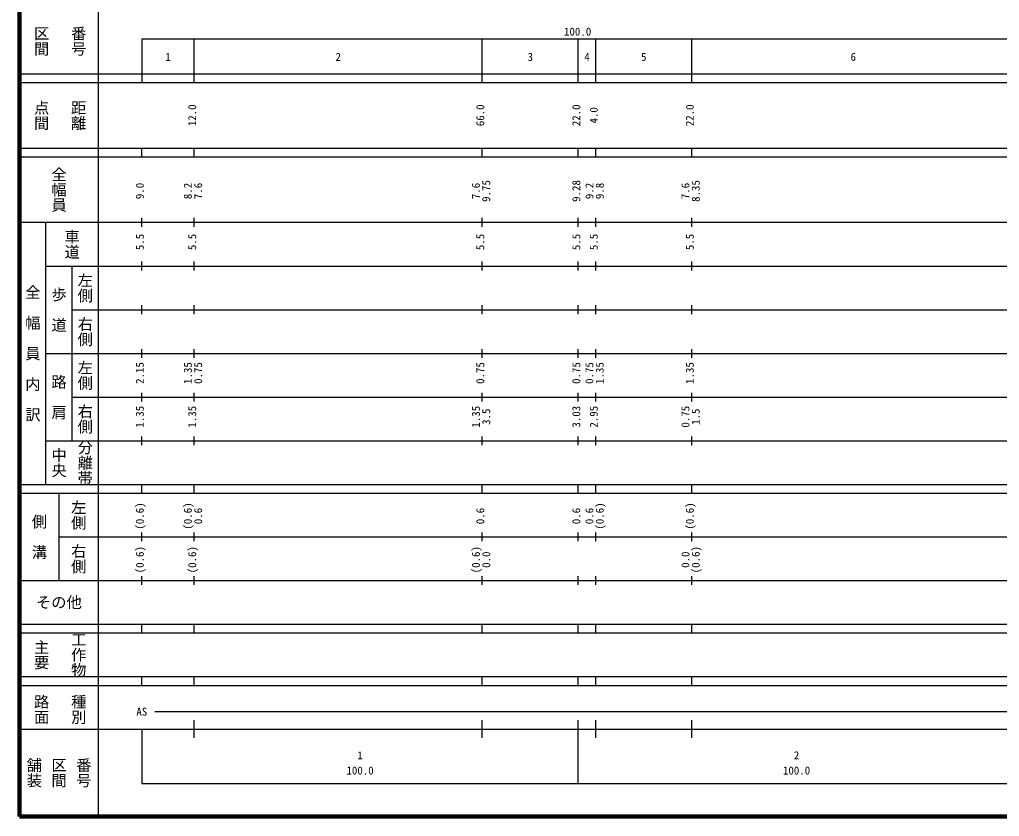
# Model space of a CAD drawing. Units: millimetres on the paper, enlarged 1000 times. Extents: x 40000 to 680000, y 20000 to 380000.
# Drawn here: x 40000 to 264472, y 20000 to 202409 of the extents above; entities that cross this region are included whole.
import ezdxf
from ezdxf.enums import TextEntityAlignment as Align

# ---------------------------------------------------------------- set-up
doc = ezdxf.new("R2010")
doc.units = ezdxf.units.MM
doc.header["$LTSCALE"] = 1000
doc.layers.add('M-TTL', color=2, linetype='Continuous', lineweight=140)
doc.layers.add('M-TTL-BAND', color=7, linetype='Continuous', lineweight=25)
doc.styles.add('@ＭＳ ゴシック', font='')
doc.styles.add('ＭＳ ゴシック', font='')
doc.styles.get('@ＭＳ ゴシック').set_extended_font_data('@MS Gothic')
doc.styles.get('ＭＳ ゴシック').set_extended_font_data('MS Gothic')

msp = doc.modelspace()

# ---------------------------------------------------------------- linework, layer by layer
at = {"layer": 'M-TTL'}
for p, q in [((40000, 380000), (40000, 20000)), ((40000, 20000), (680000, 20000))]:
    msp.add_line(p, q, dxfattribs=at)
at = {"layer": 'M-TTL-BAND'}
for p, q in [((58000, 370000), (58000, 20000)), ((68000, 198000), (579000, 198000)), ((68000, 198000), (68000, 188000)), ((80000, 188000), (80000, 198000)), ((146000, 188000), (146000, 198000)), ((168000, 188000), (168000, 198000)), ((172000, 188000), (172000, 198000)), ((194000, 188000), (194000, 198000)), ((40000, 190000), (579000, 190000)), ((40000, 188000), (579000, 188000)), ((40000, 173000), (579000, 173000)), ((68000, 171000), (68000, 173000)), ((80000, 171000), (80000, 173000)), ((146000, 171000), (146000, 173000)), ((168000, 171000), (168000, 173000)), ((172000, 171000), (172000, 173000)), ((194000, 171000), (194000, 173000)), ((40000, 171000), (579000, 171000)), ((40000, 156000), (579000, 156000)), ((46000, 96000), (46000, 156000)), ((68000, 155000), (68000, 157000)), ((80000, 155000), (80000, 157000)), ((146000, 155000), (146000, 157000)), ((168000, 155000), (168000, 157000)), ((172000, 155000), (172000, 157000)), ((194000, 155000), (194000, 157000)), ((46000, 146000), (579000, 146000)), ((52000, 146000), (52000, 106000)), ((68000, 145000), (68000, 147000)), ((80000, 145000), (80000, 147000)), ((146000, 145000), (146000, 147000)), ((168000, 145000), (168000, 147000)), ((172000, 145000), (172000, 147000)), ((194000, 145000), (194000, 147000)), ((68000, 135000), (68000, 137000)), ((80000, 135000), (80000, 137000)), ((146000, 135000), (146000, 137000)), ((168000, 135000), (168000, 137000)), ((172000, 135000), (172000, 137000)), ((194000, 135000), (194000, 137000)), ((52000, 136000), (579000, 136000)), ((46000, 126000), (579000, 126000)), ((68000, 125000), (68000, 127000)), ((80000, 125000), (80000, 127000)), ((146000, 125000), (146000, 127000)), ((168000, 125000), (168000, 127000)), ((172000, 125000), (172000, 127000)), ((194000, 125000), (194000, 127000)), ((68000, 115000), (68000, 117000)), ((80000, 115000), (80000, 117000)), ((146000, 115000), (146000, 117000)), ((168000, 115000), (168000, 117000)), ((172000, 115000), (172000, 117000)), ((194000, 115000), (194000, 117000)), ((52000, 116000), (579000, 116000)), ((46000, 106000), (579000, 106000)), ((68000, 105000), (68000, 107000)), ((80000, 105000), (80000, 107000)), ((146000, 105000), (146000, 107000)), ((168000, 105000), (168000, 107000)), ((172000, 105000), (172000, 107000)), ((194000, 105000), (194000, 107000)), ((40000, 96000), (579000, 96000)), ((68000, 94000), (68000, 96000)), ((80000, 94000), (80000, 96000)), ((146000, 94000), (146000, 96000)), ((168000, 94000), (168000, 96000)), ((172000, 94000), (172000, 96000)), ((194000, 94000), (194000, 96000)), ((40000, 94000), (579000, 94000)), ((49000, 94000), (49000, 74000)), ((49000, 84000), (579000, 84000)), ((68000, 83000), (68000, 85000)), ((80000, 83000), (80000, 85000)), ((146000, 83000), (146000, 85000)), ((168000, 83000), (168000, 85000)), ((172000, 83000), (172000, 85000)), ((194000, 83000), (194000, 85000)), ((68000, 73000), (68000, 75000)), ((80000, 73000), (80000, 75000)), ((146000, 73000), (146000, 75000)), ((168000, 73000), (168000, 75000)), ((172000, 73000), (172000, 75000)), ((194000, 73000), (194000, 75000)), ((40000, 74000), (579000, 74000)), ((40000, 64000), (579000, 64000)), ((68000, 62000), (68000, 64000)), ((80000, 62000), (80000, 64000)), ((146000, 62000), (146000, 64000)), ((168000, 62000), (168000, 64000)), ((172000, 62000), (172000, 64000)), ((194000, 62000), (194000, 64000)), ((40000, 62000), (579000, 62000)), ((40000, 52000), (579000, 52000)), ((68000, 50000), (68000, 52000)), ((80000, 50000), (80000, 52000)), ((146000, 50000), (146000, 52000)), ((168000, 50000), (168000, 52000)), ((172000, 50000), (172000, 52000)), ((194000, 50000), (194000, 52000)), ((40000, 50000), (579000, 50000)), ((71000, 44000), (565000, 44000)), ((80000, 38000), (80000, 42000)), ((146000, 38000), (146000, 42000)), ((168000, 27500), (168000, 42000)), ((172000, 38000), (172000, 42000)), ((194000, 38000), (194000, 42000)), ((40000, 40000), (579000, 40000)), ((68000, 40000), (68000, 27500)), ((68000, 27500), (579000, 27500))]:
    msp.add_line(p, q, dxfattribs=at)

# ---------------------------------------------------------------- texts
at = {"layer": 'M-TTL-BAND', "style": '@ＭＳ ゴシック'}
for s, p in [('区間', (45000, 197500)), ('番号', (53500, 197500)), ('点間', (45000, 180500)), ('距離', (53500, 180500)), ('全幅員', (49000, 163500)), ('車道', (52000, 151000)), ('左側', (55000, 141000)), ('全\u3000幅\u3000員\u3000内\u3000訳', (43000, 126000)), ('歩\u3000道', (49000, 136000)), ('右側', (55000, 131000)), ('左側', (55000, 121000)), ('路\u3000肩', (49000, 116000)), ('右側', (55000, 111000)), ('分離帯', (55000, 101000)), ('中央', (49000, 101000)), ('左側', (53500, 89000)), ('側\u3000溝', (44500, 84000)), ('右側', (53500, 79000)), ('工作物', (53500, 57000)), ('主要', (45000, 57000)), ('路面', (45000, 44500)), ('種別', (53500, 44500)), ('舗装', (43333, 30000)), ('区間', (49000, 30000)), ('番号', (54667, 30000))]:
    msp.add_text(s, height=2566, rotation=270, dxfattribs=at).set_placement(p, align=Align.MIDDLE_CENTER)
at = {"layer": 'M-TTL-BAND', "style": 'ＭＳ ゴシック'}
for s, p in [('100.0', (167844, 198195)), ('1', (74000, 192405)), ('2', (113000, 192405)), ('3', (157000, 192405)), ('4', (170000, 192405)), ('5', (183000, 192405)), ('6', (231000, 192405)), ('AS', (68000, 42500)), ('1', (118000, 32523)), ('2', (218000, 32523)), ('100.0', (118000, 29033)), ('100.0', (218000, 29033))]:
    msp.add_text(s, height=1833, dxfattribs=at).set_placement(p, align=Align.BOTTOM_CENTER)
for s, p in [('12.0', (81000, 180500)), ('66.0', (147000, 180500)), ('22.0', (169000, 180500)), ('4.0', (173000, 180500)), ('22.0', (195000, 180500)), ('9.0', (69000, 163174)), ('8.2', (80000, 163174)), ('7.6', (82370, 163174)), ('7.6', (146000, 163174)), ('9.75', (148370, 163174)), ('9.28', (169000, 163174)), ('9.2', (172000, 163174)), ('9.8', (174370, 163174)), ('7.6', (194000, 163174)), ('8.35', (196370, 163174)), ('5.5', (69000, 151500)), ('5.5', (81000, 151500)), ('5.5', (147000, 151500)), ('5.5', (169000, 151500)), ('5.5', (173000, 151500)), ('5.5', (195000, 151500)), ('2.15', (69000, 121500)), ('1.35', (80000, 121500)), ('0.75', (82370, 121500)), ('0.75', (147000, 121500)), ('0.75', (169000, 121500)), ('0.75', (172000, 121500)), ('1.35', (174370, 121500)), ('1.35', (195000, 121500)), ('1.35', (69000, 111500)), ('1.35', (81000, 111500)), ('1.35', (146000, 111500)), ('3.5', (148370, 111500)), ('3.03', (169000, 111500)), ('2.95', (173000, 111500)), ('0.75', (194000, 111500)), ('1.5', (196370, 111500)), ('(0.6)', (69000, 88764)), ('(0.6)', (80000, 88764)), ('0.6', (82370, 88764)), ('0.6', (147000, 88764)), ('0.6', (169000, 88764)), ('0.6', (172000, 88764)), ('(0.6)', (174370, 88764)), ('(0.6)', (195000, 88764)), ('(0.6)', (69000, 78764)), ('(0.6)', (81000, 78764)), ('(0.6)', (146000, 78764)), ('(0.6)', (196370, 78764)), ('0.0', (148370, 78764)), ('0.0', (194000, 78764))]:
    msp.add_text(s, height=1833, rotation=90, dxfattribs=at).set_placement(p, align=Align.BOTTOM_CENTER)
msp.add_text('その他', height=2566, dxfattribs=at).set_placement((49000, 69000), align=Align.MIDDLE_CENTER)

doc.saveas('drawing.dxf')
